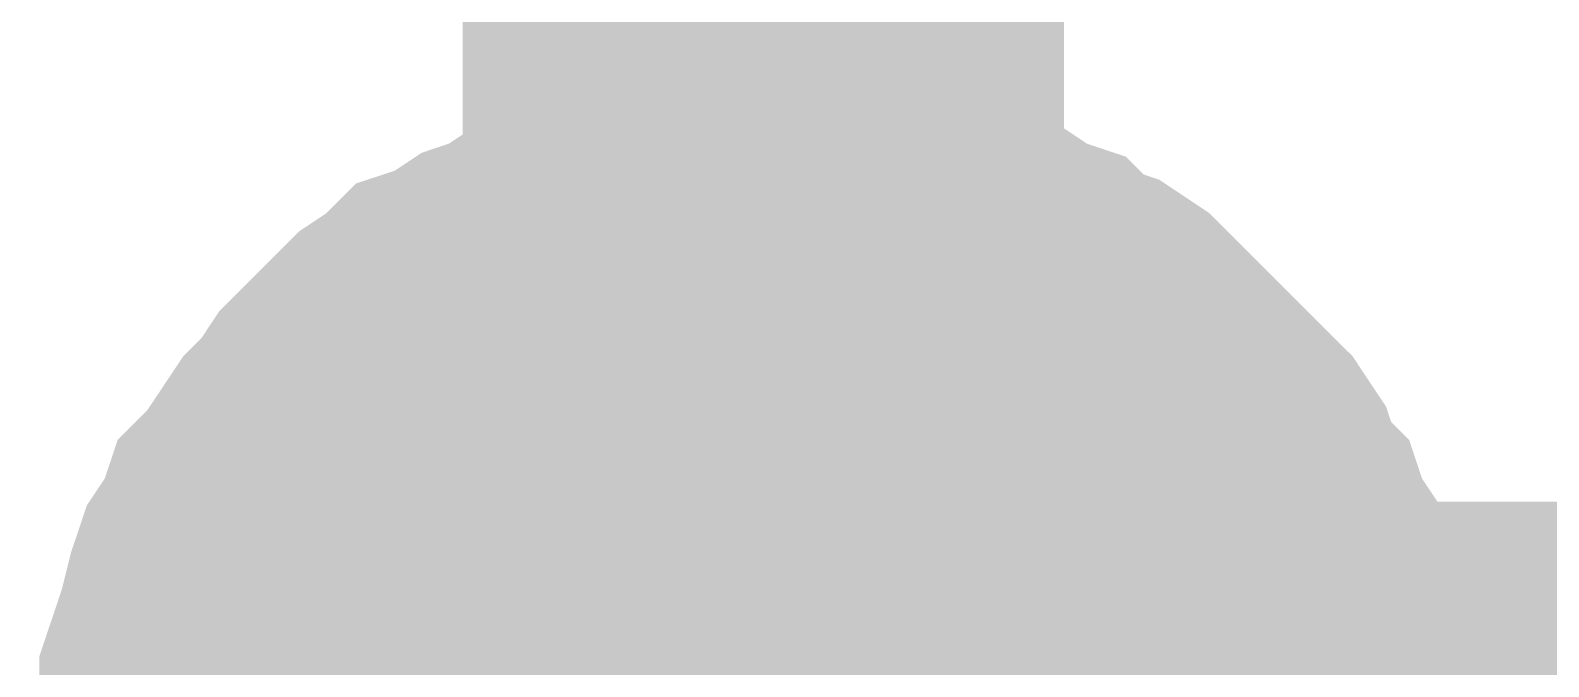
# Model space of a CAD drawing. Header units: inches. Extents: x 0 to 841, y 0 to 594.
# Drawn here: x 344.095 to 345.987, y 250.162 to 250.955 of the extents above; entities that cross this region are included whole.
import ezdxf

# ---------------------------------------------------------------- set-up
doc = ezdxf.new("R2010")
doc.units = ezdxf.units.IN
doc.layers.add('Sheet', color=255, linetype='Continuous')

msp = doc.modelspace()

# ---------------------------------------------------------------- linework, layer by layer
at = {"layer": 'Sheet'}
for points in [[(345.0081, 249.993, 0.7493, 0.7493, 0), (345.0081, 254.9901, 0.7493, 0.7493, 0), (345.0081, 259.9985, 0.7493, 0.7493, 0), (345.0081, 264.9957, 0.7493, 0.7493, 0), (345.0081, 269.9929, 0.7493, 0.7493, 0), (350.0049, 269.9929, 0.7493, 0.7493, 0)], [(344.2445, 249.993, 0.2997, 0.2997, 0), (344.2445, 250.0379, 0.2997, 0.2997, 0), (344.2445, 250.0716, 0.2997, 0.2997, 0), (344.2557, 250.1053, 0.2997, 0.2997, 0), (344.2557, 250.1502, 0.2997, 0.2997, 0), (344.267, 250.1839, 0.2997, 0.2997, 0), (344.2782, 250.2176, 0.2997, 0.2997, 0), (344.2894, 250.2625, 0.2997, 0.2997, 0), (344.3007, 250.2962, 0.2997, 0.2997, 0), (344.3231, 250.3299, 0.2997, 0.2997, 0), (344.3343, 250.3635, 0.2997, 0.2997, 0), (344.3568, 250.386, 0.2997, 0.2997, 0), (344.3793, 250.4197, 0.2997, 0.2997, 0), (344.4017, 250.4534, 0.2997, 0.2997, 0), (344.4242, 250.4758, 0.2997, 0.2997, 0), (344.4466, 250.5095, 0.2997, 0.2997, 0), (344.4691, 250.532, 0.2997, 0.2997, 0), (344.4915, 250.5544, 0.2997, 0.2997, 0), (344.5252, 250.5881, 0.2997, 0.2997, 0), (344.5589, 250.6106, 0.2997, 0.2997, 0), (344.5814, 250.6331, 0.2997, 0.2997, 0), (344.6151, 250.6443, 0.2997, 0.2997, 0), (344.6488, 250.6667, 0.2997, 0.2997, 0), (344.6824, 250.678, 0.2997, 0.2997, 0), (344.7161, 250.7004, 0.2997, 0.2997, 0), (344.7498, 250.7117, 0.2997, 0.2997, 0), (344.7835, 250.7229, 0.2997, 0.2997, 0), (344.8172, 250.7341, 0.2997, 0.2997, 0), (344.8509, 250.7453, 0.2997, 0.2997, 0), (344.8958, 250.7453, 0.2997, 0.2997, 0), (344.9295, 250.7566, 0.2997, 0.2997, 0), (344.9744, 250.7566, 0.2997, 0.2997, 0), (345.0081, 250.7566, 0.2997, 0.2997, 0)], [(344.2445, 249.993, 0.2997, 0.2997, 0), (344.2445, 250.0379, 0.2997, 0.2997, 0), (344.2445, 250.0716, 0.2997, 0.2997, 0), (344.2557, 250.1053, 0.2997, 0.2997, 0), (344.2557, 250.1502, 0.2997, 0.2997, 0), (344.267, 250.1839, 0.2997, 0.2997, 0), (344.2782, 250.2176, 0.2997, 0.2997, 0), (344.2894, 250.2625, 0.2997, 0.2997, 0), (344.3007, 250.2962, 0.2997, 0.2997, 0), (344.3231, 250.3299, 0.2997, 0.2997, 0), (344.3343, 250.3635, 0.2997, 0.2997, 0), (344.3568, 250.386, 0.2997, 0.2997, 0), (344.3793, 250.4197, 0.2997, 0.2997, 0), (344.4017, 250.4534, 0.2997, 0.2997, 0), (344.4242, 250.4758, 0.2997, 0.2997, 0), (344.4466, 250.5095, 0.2997, 0.2997, 0), (344.4691, 250.532, 0.2997, 0.2997, 0), (344.4915, 250.5544, 0.2997, 0.2997, 0), (344.5252, 250.5881, 0.2997, 0.2997, 0), (344.5589, 250.6106, 0.2997, 0.2997, 0), (344.5814, 250.6331, 0.2997, 0.2997, 0), (344.6151, 250.6443, 0.2997, 0.2997, 0), (344.6488, 250.6667, 0.2997, 0.2997, 0), (344.6824, 250.678, 0.2997, 0.2997, 0), (344.7161, 250.7004, 0.2997, 0.2997, 0), (344.7498, 250.7117, 0.2997, 0.2997, 0), (344.7835, 250.7229, 0.2997, 0.2997, 0), (344.8172, 250.7341, 0.2997, 0.2997, 0), (344.8509, 250.7453, 0.2997, 0.2997, 0), (344.8958, 250.7453, 0.2997, 0.2997, 0), (344.9295, 250.7566, 0.2997, 0.2997, 0), (344.9744, 250.7566, 0.2997, 0.2997, 0), (345.0081, 250.7566, 0.2997, 0.2997, 0)], [(344.2445, 249.993, 0.2997, 0.2997, 0), (344.2445, 250.0379, 0.2997, 0.2997, 0), (344.2445, 250.0716, 0.2997, 0.2997, 0), (344.2557, 250.1053, 0.2997, 0.2997, 0), (344.2557, 250.1502, 0.2997, 0.2997, 0), (344.267, 250.1839, 0.2997, 0.2997, 0), (344.2782, 250.2176, 0.2997, 0.2997, 0), (344.2894, 250.2625, 0.2997, 0.2997, 0), (344.3007, 250.2962, 0.2997, 0.2997, 0), (344.3231, 250.3299, 0.2997, 0.2997, 0), (344.3343, 250.3635, 0.2997, 0.2997, 0), (344.3568, 250.386, 0.2997, 0.2997, 0), (344.3793, 250.4197, 0.2997, 0.2997, 0), (344.4017, 250.4534, 0.2997, 0.2997, 0), (344.4242, 250.4758, 0.2997, 0.2997, 0), (344.4466, 250.5095, 0.2997, 0.2997, 0), (344.4691, 250.532, 0.2997, 0.2997, 0), (344.4915, 250.5544, 0.2997, 0.2997, 0), (344.5252, 250.5881, 0.2997, 0.2997, 0), (344.5589, 250.6106, 0.2997, 0.2997, 0), (344.5814, 250.6331, 0.2997, 0.2997, 0), (344.6151, 250.6443, 0.2997, 0.2997, 0), (344.6488, 250.6667, 0.2997, 0.2997, 0), (344.6824, 250.678, 0.2997, 0.2997, 0), (344.7161, 250.7004, 0.2997, 0.2997, 0), (344.7498, 250.7117, 0.2997, 0.2997, 0), (344.7835, 250.7229, 0.2997, 0.2997, 0), (344.8172, 250.7341, 0.2997, 0.2997, 0), (344.8509, 250.7453, 0.2997, 0.2997, 0), (344.8958, 250.7453, 0.2997, 0.2997, 0), (344.9295, 250.7566, 0.2997, 0.2997, 0), (344.9744, 250.7566, 0.2997, 0.2997, 0), (345.0081, 250.7566, 0.2997, 0.2997, 0)], [(345.0081, 250.7566, 0.2997, 0.2997, 0), (345.0081, 250.7566, 0.2997, 0.2997, 0)], [(345.0081, 250.7566, 0.2997, 0.2997, 0), (345.053, 250.7566, 0.2997, 0.2997, 0), (345.0867, 250.7566, 0.2997, 0.2997, 0), (345.1204, 250.7453, 0.2997, 0.2997, 0), (345.1653, 250.7453, 0.2997, 0.2997, 0), (345.199, 250.7341, 0.2997, 0.2997, 0), (345.2327, 250.7229, 0.2997, 0.2997, 0), (345.2776, 250.7117, 0.2997, 0.2997, 0), (345.3113, 250.7004, 0.2997, 0.2997, 0), (345.3449, 250.678, 0.2997, 0.2997, 0), (345.3786, 250.6667, 0.2997, 0.2997, 0), (345.4011, 250.6443, 0.2997, 0.2997, 0), (345.4348, 250.6331, 0.2997, 0.2997, 0), (345.4685, 250.6106, 0.2997, 0.2997, 0), (345.4909, 250.5881, 0.2997, 0.2997, 0), (345.5246, 250.5544, 0.2997, 0.2997, 0), (345.5471, 250.532, 0.2997, 0.2997, 0), (345.5695, 250.5095, 0.2997, 0.2997, 0), (345.6032, 250.4758, 0.2997, 0.2997, 0), (345.6257, 250.4534, 0.2997, 0.2997, 0), (345.6481, 250.4197, 0.2997, 0.2997, 0), (345.6594, 250.386, 0.2997, 0.2997, 0), (345.6818, 250.3635, 0.2997, 0.2997, 0), (345.693, 250.3299, 0.2997, 0.2997, 0), (345.7155, 250.2962, 0.2997, 0.2997, 0), (345.7267, 250.2625, 0.2997, 0.2997, 0), (345.738, 250.2176, 0.2997, 0.2997, 0), (345.7492, 250.1839, 0.2997, 0.2997, 0), (345.7604, 250.1502, 0.2997, 0.2997, 0), (345.7604, 250.1053, 0.2997, 0.2997, 0), (345.7716, 250.0716, 0.2997, 0.2997, 0), (345.7716, 250.0379, 0.2997, 0.2997, 0), (345.7716, 249.993, 0.2997, 0.2997, 0)], [(345.0081, 250.7566, 0.2997, 0.2997, 0), (345.0081, 250.7566, 0.2997, 0.2997, 0)], [(345.0081, 250.7566, 0.2997, 0.2997, 0), (345.053, 250.7566, 0.2997, 0.2997, 0), (345.0867, 250.7566, 0.2997, 0.2997, 0), (345.1204, 250.7453, 0.2997, 0.2997, 0), (345.1653, 250.7453, 0.2997, 0.2997, 0), (345.199, 250.7341, 0.2997, 0.2997, 0), (345.2327, 250.7229, 0.2997, 0.2997, 0), (345.2776, 250.7117, 0.2997, 0.2997, 0), (345.3113, 250.7004, 0.2997, 0.2997, 0), (345.3449, 250.678, 0.2997, 0.2997, 0), (345.3786, 250.6667, 0.2997, 0.2997, 0), (345.4011, 250.6443, 0.2997, 0.2997, 0), (345.4348, 250.6331, 0.2997, 0.2997, 0), (345.4685, 250.6106, 0.2997, 0.2997, 0), (345.4909, 250.5881, 0.2997, 0.2997, 0), (345.5246, 250.5544, 0.2997, 0.2997, 0), (345.5471, 250.532, 0.2997, 0.2997, 0), (345.5695, 250.5095, 0.2997, 0.2997, 0), (345.6032, 250.4758, 0.2997, 0.2997, 0), (345.6257, 250.4534, 0.2997, 0.2997, 0), (345.6481, 250.4197, 0.2997, 0.2997, 0), (345.6594, 250.386, 0.2997, 0.2997, 0), (345.6818, 250.3635, 0.2997, 0.2997, 0), (345.693, 250.3299, 0.2997, 0.2997, 0), (345.7155, 250.2962, 0.2997, 0.2997, 0), (345.7267, 250.2625, 0.2997, 0.2997, 0), (345.738, 250.2176, 0.2997, 0.2997, 0), (345.7492, 250.1839, 0.2997, 0.2997, 0), (345.7604, 250.1502, 0.2997, 0.2997, 0), (345.7604, 250.1053, 0.2997, 0.2997, 0), (345.7716, 250.0716, 0.2997, 0.2997, 0), (345.7716, 250.0379, 0.2997, 0.2997, 0), (345.7716, 249.993, 0.2997, 0.2997, 0)], [(345.0081, 250.7566, 0.2997, 0.2997, 0), (345.0081, 250.7566, 0.2997, 0.2997, 0)], [(345.0081, 250.7566, 0.2997, 0.2997, 0), (345.053, 250.7566, 0.2997, 0.2997, 0), (345.0867, 250.7566, 0.2997, 0.2997, 0), (345.1204, 250.7453, 0.2997, 0.2997, 0), (345.1653, 250.7453, 0.2997, 0.2997, 0), (345.199, 250.7341, 0.2997, 0.2997, 0), (345.2327, 250.7229, 0.2997, 0.2997, 0), (345.2776, 250.7117, 0.2997, 0.2997, 0), (345.3113, 250.7004, 0.2997, 0.2997, 0), (345.3449, 250.678, 0.2997, 0.2997, 0), (345.3786, 250.6667, 0.2997, 0.2997, 0), (345.4011, 250.6443, 0.2997, 0.2997, 0), (345.4348, 250.6331, 0.2997, 0.2997, 0), (345.4685, 250.6106, 0.2997, 0.2997, 0), (345.4909, 250.5881, 0.2997, 0.2997, 0), (345.5246, 250.5544, 0.2997, 0.2997, 0), (345.5471, 250.532, 0.2997, 0.2997, 0), (345.5695, 250.5095, 0.2997, 0.2997, 0), (345.6032, 250.4758, 0.2997, 0.2997, 0), (345.6257, 250.4534, 0.2997, 0.2997, 0), (345.6481, 250.4197, 0.2997, 0.2997, 0), (345.6594, 250.386, 0.2997, 0.2997, 0), (345.6818, 250.3635, 0.2997, 0.2997, 0), (345.693, 250.3299, 0.2997, 0.2997, 0), (345.7155, 250.2962, 0.2997, 0.2997, 0), (345.7267, 250.2625, 0.2997, 0.2997, 0), (345.738, 250.2176, 0.2997, 0.2997, 0), (345.7492, 250.1839, 0.2997, 0.2997, 0), (345.7604, 250.1502, 0.2997, 0.2997, 0), (345.7604, 250.1053, 0.2997, 0.2997, 0), (345.7716, 250.0716, 0.2997, 0.2997, 0), (345.7716, 250.0379, 0.2997, 0.2997, 0), (345.7716, 249.993, 0.2997, 0.2997, 0)], [(344.2557, 250.1053, 0.0991, 0.0991, 0), (344.2557, 250.1502, 0.0991, 0.0991, 0), (344.267, 250.1839, 0.0991, 0.0991, 0), (344.2782, 250.2176, 0.0991, 0.0991, 0), (344.2894, 250.2625, 0.0991, 0.0991, 0), (344.3007, 250.2962, 0.0991, 0.0991, 0), (344.3231, 250.3299, 0.0991, 0.0991, 0), (344.3343, 250.3635, 0.0991, 0.0991, 0), (344.3568, 250.386, 0.0991, 0.0991, 0), (344.3793, 250.4197, 0.0991, 0.0991, 0), (344.4017, 250.4534, 0.0991, 0.0991, 0), (344.4242, 250.4758, 0.0991, 0.0991, 0), (344.4466, 250.5095, 0.0991, 0.0991, 0), (344.4691, 250.532, 0.0991, 0.0991, 0), (344.4915, 250.5544, 0.0991, 0.0991, 0), (344.5252, 250.5881, 0.0991, 0.0991, 0), (344.5589, 250.6106, 0.0991, 0.0991, 0), (344.5814, 250.6331, 0.0991, 0.0991, 0), (344.6151, 250.6443, 0.0991, 0.0991, 0), (344.6488, 250.6667, 0.0991, 0.0991, 0), (344.6824, 250.678, 0.0991, 0.0991, 0), (344.7161, 250.7004, 0.0991, 0.0991, 0), (344.7498, 250.7117, 0.0991, 0.0991, 0), (344.7835, 250.7229, 0.0991, 0.0991, 0), (344.8172, 250.7341, 0.0991, 0.0991, 0), (344.8509, 250.7453, 0.0991, 0.0991, 0), (344.8958, 250.7453, 0.0991, 0.0991, 0), (344.9295, 250.7566, 0.0991, 0.0991, 0), (344.9744, 250.7566, 0.0991, 0.0991, 0), (345.0081, 250.7566, 0.0991, 0.0991, 0)], [(344.2557, 250.1053, 0.0991, 0.0991, 0), (344.2557, 250.1502, 0.0991, 0.0991, 0), (344.267, 250.1839, 0.0991, 0.0991, 0), (344.2782, 250.2176, 0.0991, 0.0991, 0), (344.2894, 250.2625, 0.0991, 0.0991, 0), (344.3007, 250.2962, 0.0991, 0.0991, 0), (344.3231, 250.3299, 0.0991, 0.0991, 0), (344.3343, 250.3635, 0.0991, 0.0991, 0), (344.3568, 250.386, 0.0991, 0.0991, 0), (344.3793, 250.4197, 0.0991, 0.0991, 0), (344.4017, 250.4534, 0.0991, 0.0991, 0), (344.4242, 250.4758, 0.0991, 0.0991, 0), (344.4466, 250.5095, 0.0991, 0.0991, 0), (344.4691, 250.532, 0.0991, 0.0991, 0), (344.4915, 250.5544, 0.0991, 0.0991, 0), (344.5252, 250.5881, 0.0991, 0.0991, 0), (344.5589, 250.6106, 0.0991, 0.0991, 0), (344.5814, 250.6331, 0.0991, 0.0991, 0), (344.6151, 250.6443, 0.0991, 0.0991, 0), (344.6488, 250.6667, 0.0991, 0.0991, 0), (344.6824, 250.678, 0.0991, 0.0991, 0), (344.7161, 250.7004, 0.0991, 0.0991, 0), (344.7498, 250.7117, 0.0991, 0.0991, 0), (344.7835, 250.7229, 0.0991, 0.0991, 0), (344.8172, 250.7341, 0.0991, 0.0991, 0), (344.8509, 250.7453, 0.0991, 0.0991, 0), (344.8958, 250.7453, 0.0991, 0.0991, 0), (344.9295, 250.7566, 0.0991, 0.0991, 0), (344.9744, 250.7566, 0.0991, 0.0991, 0), (345.0081, 250.7566, 0.0991, 0.0991, 0)], [(344.2557, 250.1053, 0.0991, 0.0991, 0), (344.2557, 250.1502, 0.0991, 0.0991, 0), (344.267, 250.1839, 0.0991, 0.0991, 0), (344.2782, 250.2176, 0.0991, 0.0991, 0), (344.2894, 250.2625, 0.0991, 0.0991, 0), (344.3007, 250.2962, 0.0991, 0.0991, 0), (344.3231, 250.3299, 0.0991, 0.0991, 0), (344.3343, 250.3635, 0.0991, 0.0991, 0), (344.3568, 250.386, 0.0991, 0.0991, 0), (344.3793, 250.4197, 0.0991, 0.0991, 0), (344.4017, 250.4534, 0.0991, 0.0991, 0), (344.4242, 250.4758, 0.0991, 0.0991, 0), (344.4466, 250.5095, 0.0991, 0.0991, 0), (344.4691, 250.532, 0.0991, 0.0991, 0), (344.4915, 250.5544, 0.0991, 0.0991, 0), (344.5252, 250.5881, 0.0991, 0.0991, 0), (344.5589, 250.6106, 0.0991, 0.0991, 0), (344.5814, 250.6331, 0.0991, 0.0991, 0), (344.6151, 250.6443, 0.0991, 0.0991, 0), (344.6488, 250.6667, 0.0991, 0.0991, 0), (344.6824, 250.678, 0.0991, 0.0991, 0), (344.7161, 250.7004, 0.0991, 0.0991, 0), (344.7498, 250.7117, 0.0991, 0.0991, 0), (344.7835, 250.7229, 0.0991, 0.0991, 0), (344.8172, 250.7341, 0.0991, 0.0991, 0), (344.8509, 250.7453, 0.0991, 0.0991, 0), (344.8958, 250.7453, 0.0991, 0.0991, 0), (344.9295, 250.7566, 0.0991, 0.0991, 0), (344.9744, 250.7566, 0.0991, 0.0991, 0), (345.0081, 250.7566, 0.0991, 0.0991, 0)], [(345.0081, 250.7566, 0.0991, 0.0991, 0), (345.0081, 250.7566, 0.0991, 0.0991, 0)], [(345.0081, 250.7566, 0.0991, 0.0991, 0), (345.053, 250.7566, 0.0991, 0.0991, 0), (345.0867, 250.7566, 0.0991, 0.0991, 0), (345.1204, 250.7453, 0.0991, 0.0991, 0), (345.1653, 250.7453, 0.0991, 0.0991, 0), (345.199, 250.7341, 0.0991, 0.0991, 0), (345.2327, 250.7229, 0.0991, 0.0991, 0), (345.2776, 250.7117, 0.0991, 0.0991, 0), (345.3113, 250.7004, 0.0991, 0.0991, 0), (345.3449, 250.678, 0.0991, 0.0991, 0), (345.3786, 250.6667, 0.0991, 0.0991, 0), (345.4011, 250.6443, 0.0991, 0.0991, 0), (345.4348, 250.6331, 0.0991, 0.0991, 0), (345.4685, 250.6106, 0.0991, 0.0991, 0), (345.4909, 250.5881, 0.0991, 0.0991, 0), (345.5246, 250.5544, 0.0991, 0.0991, 0), (345.5471, 250.532, 0.0991, 0.0991, 0), (345.5695, 250.5095, 0.0991, 0.0991, 0), (345.6032, 250.4758, 0.0991, 0.0991, 0), (345.6257, 250.4534, 0.0991, 0.0991, 0), (345.6481, 250.4197, 0.0991, 0.0991, 0), (345.6594, 250.386, 0.0991, 0.0991, 0), (345.6818, 250.3635, 0.0991, 0.0991, 0), (345.693, 250.3299, 0.0991, 0.0991, 0), (345.7155, 250.2962, 0.0991, 0.0991, 0), (345.7267, 250.2625, 0.0991, 0.0991, 0), (345.738, 250.2176, 0.0991, 0.0991, 0), (345.7492, 250.1839, 0.0991, 0.0991, 0), (345.7604, 250.1502, 0.0991, 0.0991, 0), (345.7604, 250.1053, 0.0991, 0.0991, 0)], [(345.0081, 250.7566, 0.0991, 0.0991, 0), (345.0081, 250.7566, 0.0991, 0.0991, 0)], [(345.0081, 250.7566, 0.0991, 0.0991, 0), (345.053, 250.7566, 0.0991, 0.0991, 0), (345.0867, 250.7566, 0.0991, 0.0991, 0), (345.1204, 250.7453, 0.0991, 0.0991, 0), (345.1653, 250.7453, 0.0991, 0.0991, 0), (345.199, 250.7341, 0.0991, 0.0991, 0), (345.2327, 250.7229, 0.0991, 0.0991, 0), (345.2776, 250.7117, 0.0991, 0.0991, 0), (345.3113, 250.7004, 0.0991, 0.0991, 0), (345.3449, 250.678, 0.0991, 0.0991, 0), (345.3786, 250.6667, 0.0991, 0.0991, 0), (345.4011, 250.6443, 0.0991, 0.0991, 0), (345.4348, 250.6331, 0.0991, 0.0991, 0), (345.4685, 250.6106, 0.0991, 0.0991, 0), (345.4909, 250.5881, 0.0991, 0.0991, 0), (345.5246, 250.5544, 0.0991, 0.0991, 0), (345.5471, 250.532, 0.0991, 0.0991, 0), (345.5695, 250.5095, 0.0991, 0.0991, 0), (345.6032, 250.4758, 0.0991, 0.0991, 0), (345.6257, 250.4534, 0.0991, 0.0991, 0), (345.6481, 250.4197, 0.0991, 0.0991, 0), (345.6594, 250.386, 0.0991, 0.0991, 0), (345.6818, 250.3635, 0.0991, 0.0991, 0), (345.693, 250.3299, 0.0991, 0.0991, 0), (345.7155, 250.2962, 0.0991, 0.0991, 0), (345.7267, 250.2625, 0.0991, 0.0991, 0), (345.738, 250.2176, 0.0991, 0.0991, 0), (345.7492, 250.1839, 0.0991, 0.0991, 0), (345.7604, 250.1502, 0.0991, 0.0991, 0), (345.7604, 250.1053, 0.0991, 0.0991, 0)], [(345.0081, 250.7566, 0.0991, 0.0991, 0), (345.0081, 250.7566, 0.0991, 0.0991, 0)], [(345.0081, 250.7566, 0.0991, 0.0991, 0), (345.053, 250.7566, 0.0991, 0.0991, 0), (345.0867, 250.7566, 0.0991, 0.0991, 0), (345.1204, 250.7453, 0.0991, 0.0991, 0), (345.1653, 250.7453, 0.0991, 0.0991, 0), (345.199, 250.7341, 0.0991, 0.0991, 0), (345.2327, 250.7229, 0.0991, 0.0991, 0), (345.2776, 250.7117, 0.0991, 0.0991, 0), (345.3113, 250.7004, 0.0991, 0.0991, 0), (345.3449, 250.678, 0.0991, 0.0991, 0), (345.3786, 250.6667, 0.0991, 0.0991, 0), (345.4011, 250.6443, 0.0991, 0.0991, 0), (345.4348, 250.6331, 0.0991, 0.0991, 0), (345.4685, 250.6106, 0.0991, 0.0991, 0), (345.4909, 250.5881, 0.0991, 0.0991, 0), (345.5246, 250.5544, 0.0991, 0.0991, 0), (345.5471, 250.532, 0.0991, 0.0991, 0), (345.5695, 250.5095, 0.0991, 0.0991, 0), (345.6032, 250.4758, 0.0991, 0.0991, 0), (345.6257, 250.4534, 0.0991, 0.0991, 0), (345.6481, 250.4197, 0.0991, 0.0991, 0), (345.6594, 250.386, 0.0991, 0.0991, 0), (345.6818, 250.3635, 0.0991, 0.0991, 0), (345.693, 250.3299, 0.0991, 0.0991, 0), (345.7155, 250.2962, 0.0991, 0.0991, 0), (345.7267, 250.2625, 0.0991, 0.0991, 0), (345.738, 250.2176, 0.0991, 0.0991, 0), (345.7492, 250.1839, 0.0991, 0.0991, 0), (345.7604, 250.1502, 0.0991, 0.0991, 0), (345.7604, 250.1053, 0.0991, 0.0991, 0)], [(344.5028, 249.993, 0.2997, 0.2997, 0), (344.5028, 250.0154, 0.2997, 0.2997, 0), (344.5028, 250.0491, 0.2997, 0.2997, 0), (344.514, 250.0716, 0.2997, 0.2997, 0), (344.514, 250.094, 0.2997, 0.2997, 0), (344.514, 250.1165, 0.2997, 0.2997, 0), (344.5252, 250.139, 0.2997, 0.2997, 0), (344.5365, 250.1726, 0.2997, 0.2997, 0), (344.5477, 250.1951, 0.2997, 0.2997, 0), (344.5477, 250.2176, 0.2997, 0.2997, 0), (344.5589, 250.24, 0.2997, 0.2997, 0), (344.5702, 250.2512, 0.2997, 0.2997, 0), (344.5926, 250.2737, 0.2997, 0.2997, 0), (344.6038, 250.2962, 0.2997, 0.2997, 0), (344.6151, 250.3186, 0.2997, 0.2997, 0), (344.6375, 250.3299, 0.2997, 0.2997, 0), (344.6488, 250.3523, 0.2997, 0.2997, 0), (344.6712, 250.3635, 0.2997, 0.2997, 0), (344.6824, 250.386, 0.2997, 0.2997, 0), (344.7049, 250.3972, 0.2997, 0.2997, 0), (344.7274, 250.4085, 0.2997, 0.2997, 0), (344.7498, 250.4309, 0.2997, 0.2997, 0), (344.761, 250.4422, 0.2997, 0.2997, 0), (344.7835, 250.4534, 0.2997, 0.2997, 0), (344.806, 250.4534, 0.2997, 0.2997, 0), (344.8284, 250.4646, 0.2997, 0.2997, 0), (344.8621, 250.4758, 0.2997, 0.2997, 0), (344.8846, 250.4871, 0.2997, 0.2997, 0), (344.907, 250.4871, 0.2997, 0.2997, 0), (344.9295, 250.4871, 0.2997, 0.2997, 0), (344.9519, 250.4983, 0.2997, 0.2997, 0), (344.9856, 250.4983, 0.2997, 0.2997, 0), (345.0081, 250.4983, 0.2997, 0.2997, 0)], [(344.5028, 249.993, 0.2997, 0.2997, 0), (344.5028, 250.0154, 0.2997, 0.2997, 0), (344.5028, 250.0491, 0.2997, 0.2997, 0), (344.514, 250.0716, 0.2997, 0.2997, 0), (344.514, 250.094, 0.2997, 0.2997, 0), (344.514, 250.1165, 0.2997, 0.2997, 0), (344.5252, 250.139, 0.2997, 0.2997, 0), (344.5365, 250.1726, 0.2997, 0.2997, 0), (344.5477, 250.1951, 0.2997, 0.2997, 0), (344.5477, 250.2176, 0.2997, 0.2997, 0), (344.5589, 250.24, 0.2997, 0.2997, 0), (344.5702, 250.2512, 0.2997, 0.2997, 0), (344.5926, 250.2737, 0.2997, 0.2997, 0), (344.6038, 250.2962, 0.2997, 0.2997, 0), (344.6151, 250.3186, 0.2997, 0.2997, 0), (344.6375, 250.3299, 0.2997, 0.2997, 0), (344.6488, 250.3523, 0.2997, 0.2997, 0), (344.6712, 250.3635, 0.2997, 0.2997, 0), (344.6824, 250.386, 0.2997, 0.2997, 0), (344.7049, 250.3972, 0.2997, 0.2997, 0), (344.7274, 250.4085, 0.2997, 0.2997, 0), (344.7498, 250.4309, 0.2997, 0.2997, 0), (344.761, 250.4422, 0.2997, 0.2997, 0), (344.7835, 250.4534, 0.2997, 0.2997, 0), (344.806, 250.4534, 0.2997, 0.2997, 0), (344.8284, 250.4646, 0.2997, 0.2997, 0), (344.8621, 250.4758, 0.2997, 0.2997, 0), (344.8846, 250.4871, 0.2997, 0.2997, 0), (344.907, 250.4871, 0.2997, 0.2997, 0), (344.9295, 250.4871, 0.2997, 0.2997, 0), (344.9519, 250.4983, 0.2997, 0.2997, 0), (344.9856, 250.4983, 0.2997, 0.2997, 0), (345.0081, 250.4983, 0.2997, 0.2997, 0)], [(344.5028, 249.993, 0.2997, 0.2997, 0), (344.5028, 250.0154, 0.2997, 0.2997, 0), (344.5028, 250.0491, 0.2997, 0.2997, 0), (344.514, 250.0716, 0.2997, 0.2997, 0), (344.514, 250.094, 0.2997, 0.2997, 0), (344.514, 250.1165, 0.2997, 0.2997, 0), (344.5252, 250.139, 0.2997, 0.2997, 0), (344.5365, 250.1726, 0.2997, 0.2997, 0), (344.5477, 250.1951, 0.2997, 0.2997, 0), (344.5477, 250.2176, 0.2997, 0.2997, 0), (344.5589, 250.24, 0.2997, 0.2997, 0), (344.5702, 250.2512, 0.2997, 0.2997, 0), (344.5926, 250.2737, 0.2997, 0.2997, 0), (344.6038, 250.2962, 0.2997, 0.2997, 0), (344.6151, 250.3186, 0.2997, 0.2997, 0), (344.6375, 250.3299, 0.2997, 0.2997, 0), (344.6488, 250.3523, 0.2997, 0.2997, 0), (344.6712, 250.3635, 0.2997, 0.2997, 0), (344.6824, 250.386, 0.2997, 0.2997, 0), (344.7049, 250.3972, 0.2997, 0.2997, 0), (344.7274, 250.4085, 0.2997, 0.2997, 0), (344.7498, 250.4309, 0.2997, 0.2997, 0), (344.761, 250.4422, 0.2997, 0.2997, 0), (344.7835, 250.4534, 0.2997, 0.2997, 0), (344.806, 250.4534, 0.2997, 0.2997, 0), (344.8284, 250.4646, 0.2997, 0.2997, 0), (344.8621, 250.4758, 0.2997, 0.2997, 0), (344.8846, 250.4871, 0.2997, 0.2997, 0), (344.907, 250.4871, 0.2997, 0.2997, 0), (344.9295, 250.4871, 0.2997, 0.2997, 0), (344.9519, 250.4983, 0.2997, 0.2997, 0), (344.9856, 250.4983, 0.2997, 0.2997, 0), (345.0081, 250.4983, 0.2997, 0.2997, 0)], [(345.0081, 250.4983, 0.2997, 0.2997, 0), (345.0081, 250.4983, 0.2997, 0.2997, 0)], [(345.0081, 250.4983, 0.2997, 0.2997, 0), (345.0305, 250.4983, 0.2997, 0.2997, 0), (345.0642, 250.4983, 0.2997, 0.2997, 0), (345.0867, 250.4871, 0.2997, 0.2997, 0), (345.1091, 250.4871, 0.2997, 0.2997, 0), (345.1316, 250.4871, 0.2997, 0.2997, 0), (345.1541, 250.4758, 0.2997, 0.2997, 0), (345.1877, 250.4646, 0.2997, 0.2997, 0), (345.2102, 250.4534, 0.2997, 0.2997, 0), (345.2327, 250.4534, 0.2997, 0.2997, 0), (345.2551, 250.4422, 0.2997, 0.2997, 0), (345.2663, 250.4309, 0.2997, 0.2997, 0), (345.2888, 250.4085, 0.2997, 0.2997, 0), (345.3113, 250.3972, 0.2997, 0.2997, 0), (345.3337, 250.386, 0.2997, 0.2997, 0), (345.3449, 250.3635, 0.2997, 0.2997, 0), (345.3674, 250.3523, 0.2997, 0.2997, 0), (345.3786, 250.3299, 0.2997, 0.2997, 0), (345.4011, 250.3186, 0.2997, 0.2997, 0), (345.4123, 250.2962, 0.2997, 0.2997, 0), (345.4235, 250.2737, 0.2997, 0.2997, 0), (345.446, 250.2512, 0.2997, 0.2997, 0), (345.4572, 250.24, 0.2997, 0.2997, 0), (345.4685, 250.2176, 0.2997, 0.2997, 0), (345.4685, 250.1951, 0.2997, 0.2997, 0), (345.4797, 250.1726, 0.2997, 0.2997, 0), (345.4909, 250.139, 0.2997, 0.2997, 0), (345.5021, 250.1165, 0.2997, 0.2997, 0), (345.5021, 250.094, 0.2997, 0.2997, 0), (345.5021, 250.0716, 0.2997, 0.2997, 0), (345.5134, 250.0491, 0.2997, 0.2997, 0), (345.5134, 250.0154, 0.2997, 0.2997, 0), (345.5134, 249.993, 0.2997, 0.2997, 0)], [(345.0081, 250.4983, 0.2997, 0.2997, 0), (345.0081, 250.4983, 0.2997, 0.2997, 0)], [(345.0081, 250.4983, 0.2997, 0.2997, 0), (345.0305, 250.4983, 0.2997, 0.2997, 0), (345.0642, 250.4983, 0.2997, 0.2997, 0), (345.0867, 250.4871, 0.2997, 0.2997, 0), (345.1091, 250.4871, 0.2997, 0.2997, 0), (345.1316, 250.4871, 0.2997, 0.2997, 0), (345.1541, 250.4758, 0.2997, 0.2997, 0), (345.1877, 250.4646, 0.2997, 0.2997, 0), (345.2102, 250.4534, 0.2997, 0.2997, 0), (345.2327, 250.4534, 0.2997, 0.2997, 0), (345.2551, 250.4422, 0.2997, 0.2997, 0), (345.2663, 250.4309, 0.2997, 0.2997, 0), (345.2888, 250.4085, 0.2997, 0.2997, 0), (345.3113, 250.3972, 0.2997, 0.2997, 0), (345.3337, 250.386, 0.2997, 0.2997, 0), (345.3449, 250.3635, 0.2997, 0.2997, 0), (345.3674, 250.3523, 0.2997, 0.2997, 0), (345.3786, 250.3299, 0.2997, 0.2997, 0), (345.4011, 250.3186, 0.2997, 0.2997, 0), (345.4123, 250.2962, 0.2997, 0.2997, 0), (345.4235, 250.2737, 0.2997, 0.2997, 0), (345.446, 250.2512, 0.2997, 0.2997, 0), (345.4572, 250.24, 0.2997, 0.2997, 0), (345.4685, 250.2176, 0.2997, 0.2997, 0), (345.4685, 250.1951, 0.2997, 0.2997, 0), (345.4797, 250.1726, 0.2997, 0.2997, 0), (345.4909, 250.139, 0.2997, 0.2997, 0), (345.5021, 250.1165, 0.2997, 0.2997, 0), (345.5021, 250.094, 0.2997, 0.2997, 0), (345.5021, 250.0716, 0.2997, 0.2997, 0), (345.5134, 250.0491, 0.2997, 0.2997, 0), (345.5134, 250.0154, 0.2997, 0.2997, 0), (345.5134, 249.993, 0.2997, 0.2997, 0)], [(345.0081, 250.4983, 0.2997, 0.2997, 0), (345.0081, 250.4983, 0.2997, 0.2997, 0)], [(345.0081, 250.4983, 0.2997, 0.2997, 0), (345.0305, 250.4983, 0.2997, 0.2997, 0), (345.0642, 250.4983, 0.2997, 0.2997, 0), (345.0867, 250.4871, 0.2997, 0.2997, 0), (345.1091, 250.4871, 0.2997, 0.2997, 0), (345.1316, 250.4871, 0.2997, 0.2997, 0), (345.1541, 250.4758, 0.2997, 0.2997, 0), (345.1877, 250.4646, 0.2997, 0.2997, 0), (345.2102, 250.4534, 0.2997, 0.2997, 0), (345.2327, 250.4534, 0.2997, 0.2997, 0), (345.2551, 250.4422, 0.2997, 0.2997, 0), (345.2663, 250.4309, 0.2997, 0.2997, 0), (345.2888, 250.4085, 0.2997, 0.2997, 0), (345.3113, 250.3972, 0.2997, 0.2997, 0), (345.3337, 250.386, 0.2997, 0.2997, 0), (345.3449, 250.3635, 0.2997, 0.2997, 0), (345.3674, 250.3523, 0.2997, 0.2997, 0), (345.3786, 250.3299, 0.2997, 0.2997, 0), (345.4011, 250.3186, 0.2997, 0.2997, 0), (345.4123, 250.2962, 0.2997, 0.2997, 0), (345.4235, 250.2737, 0.2997, 0.2997, 0), (345.446, 250.2512, 0.2997, 0.2997, 0), (345.4572, 250.24, 0.2997, 0.2997, 0), (345.4685, 250.2176, 0.2997, 0.2997, 0), (345.4685, 250.1951, 0.2997, 0.2997, 0), (345.4797, 250.1726, 0.2997, 0.2997, 0), (345.4909, 250.139, 0.2997, 0.2997, 0), (345.5021, 250.1165, 0.2997, 0.2997, 0), (345.5021, 250.094, 0.2997, 0.2997, 0), (345.5021, 250.0716, 0.2997, 0.2997, 0), (345.5134, 250.0491, 0.2997, 0.2997, 0), (345.5134, 250.0154, 0.2997, 0.2997, 0), (345.5134, 249.993, 0.2997, 0.2997, 0)], [(344.514, 250.094, 0.0991, 0.0991, 0), (344.514, 250.1165, 0.0991, 0.0991, 0), (344.5252, 250.139, 0.0991, 0.0991, 0), (344.5365, 250.1726, 0.0991, 0.0991, 0), (344.5477, 250.1951, 0.0991, 0.0991, 0), (344.5477, 250.2176, 0.0991, 0.0991, 0), (344.5589, 250.24, 0.0991, 0.0991, 0), (344.5702, 250.2512, 0.0991, 0.0991, 0), (344.5926, 250.2737, 0.0991, 0.0991, 0), (344.6038, 250.2962, 0.0991, 0.0991, 0), (344.6151, 250.3186, 0.0991, 0.0991, 0), (344.6375, 250.3299, 0.0991, 0.0991, 0), (344.6488, 250.3523, 0.0991, 0.0991, 0), (344.6712, 250.3635, 0.0991, 0.0991, 0), (344.6824, 250.386, 0.0991, 0.0991, 0), (344.7049, 250.3972, 0.0991, 0.0991, 0), (344.7274, 250.4085, 0.0991, 0.0991, 0), (344.7498, 250.4309, 0.0991, 0.0991, 0), (344.761, 250.4422, 0.0991, 0.0991, 0), (344.7835, 250.4534, 0.0991, 0.0991, 0), (344.806, 250.4534, 0.0991, 0.0991, 0), (344.8284, 250.4646, 0.0991, 0.0991, 0), (344.8621, 250.4758, 0.0991, 0.0991, 0), (344.8846, 250.4871, 0.0991, 0.0991, 0), (344.907, 250.4871, 0.0991, 0.0991, 0), (344.9295, 250.4871, 0.0991, 0.0991, 0), (344.9519, 250.4983, 0.0991, 0.0991, 0), (344.9856, 250.4983, 0.0991, 0.0991, 0), (345.0081, 250.4983, 0.0991, 0.0991, 0)], [(344.514, 250.094, 0.0991, 0.0991, 0), (344.514, 250.1165, 0.0991, 0.0991, 0), (344.5252, 250.139, 0.0991, 0.0991, 0), (344.5365, 250.1726, 0.0991, 0.0991, 0), (344.5477, 250.1951, 0.0991, 0.0991, 0), (344.5477, 250.2176, 0.0991, 0.0991, 0), (344.5589, 250.24, 0.0991, 0.0991, 0), (344.5702, 250.2512, 0.0991, 0.0991, 0), (344.5926, 250.2737, 0.0991, 0.0991, 0), (344.6038, 250.2962, 0.0991, 0.0991, 0), (344.6151, 250.3186, 0.0991, 0.0991, 0), (344.6375, 250.3299, 0.0991, 0.0991, 0), (344.6488, 250.3523, 0.0991, 0.0991, 0), (344.6712, 250.3635, 0.0991, 0.0991, 0), (344.6824, 250.386, 0.0991, 0.0991, 0), (344.7049, 250.3972, 0.0991, 0.0991, 0), (344.7274, 250.4085, 0.0991, 0.0991, 0), (344.7498, 250.4309, 0.0991, 0.0991, 0), (344.761, 250.4422, 0.0991, 0.0991, 0), (344.7835, 250.4534, 0.0991, 0.0991, 0), (344.806, 250.4534, 0.0991, 0.0991, 0), (344.8284, 250.4646, 0.0991, 0.0991, 0), (344.8621, 250.4758, 0.0991, 0.0991, 0), (344.8846, 250.4871, 0.0991, 0.0991, 0), (344.907, 250.4871, 0.0991, 0.0991, 0), (344.9295, 250.4871, 0.0991, 0.0991, 0), (344.9519, 250.4983, 0.0991, 0.0991, 0), (344.9856, 250.4983, 0.0991, 0.0991, 0), (345.0081, 250.4983, 0.0991, 0.0991, 0)], [(344.514, 250.094, 0.0991, 0.0991, 0), (344.514, 250.1165, 0.0991, 0.0991, 0), (344.5252, 250.139, 0.0991, 0.0991, 0), (344.5365, 250.1726, 0.0991, 0.0991, 0), (344.5477, 250.1951, 0.0991, 0.0991, 0), (344.5477, 250.2176, 0.0991, 0.0991, 0), (344.5589, 250.24, 0.0991, 0.0991, 0), (344.5702, 250.2512, 0.0991, 0.0991, 0), (344.5926, 250.2737, 0.0991, 0.0991, 0), (344.6038, 250.2962, 0.0991, 0.0991, 0), (344.6151, 250.3186, 0.0991, 0.0991, 0), (344.6375, 250.3299, 0.0991, 0.0991, 0), (344.6488, 250.3523, 0.0991, 0.0991, 0), (344.6712, 250.3635, 0.0991, 0.0991, 0), (344.6824, 250.386, 0.0991, 0.0991, 0), (344.7049, 250.3972, 0.0991, 0.0991, 0), (344.7274, 250.4085, 0.0991, 0.0991, 0), (344.7498, 250.4309, 0.0991, 0.0991, 0), (344.761, 250.4422, 0.0991, 0.0991, 0), (344.7835, 250.4534, 0.0991, 0.0991, 0), (344.806, 250.4534, 0.0991, 0.0991, 0), (344.8284, 250.4646, 0.0991, 0.0991, 0), (344.8621, 250.4758, 0.0991, 0.0991, 0), (344.8846, 250.4871, 0.0991, 0.0991, 0), (344.907, 250.4871, 0.0991, 0.0991, 0), (344.9295, 250.4871, 0.0991, 0.0991, 0), (344.9519, 250.4983, 0.0991, 0.0991, 0), (344.9856, 250.4983, 0.0991, 0.0991, 0), (345.0081, 250.4983, 0.0991, 0.0991, 0)], [(345.0081, 250.4983, 0.0991, 0.0991, 0), (345.0081, 250.4983, 0.0991, 0.0991, 0)], [(345.0081, 250.4983, 0.0991, 0.0991, 0), (345.0305, 250.4983, 0.0991, 0.0991, 0), (345.0642, 250.4983, 0.0991, 0.0991, 0), (345.0867, 250.4871, 0.0991, 0.0991, 0), (345.1091, 250.4871, 0.0991, 0.0991, 0), (345.1316, 250.4871, 0.0991, 0.0991, 0), (345.1541, 250.4758, 0.0991, 0.0991, 0), (345.1877, 250.4646, 0.0991, 0.0991, 0), (345.2102, 250.4534, 0.0991, 0.0991, 0), (345.2327, 250.4534, 0.0991, 0.0991, 0), (345.2551, 250.4422, 0.0991, 0.0991, 0), (345.2663, 250.4309, 0.0991, 0.0991, 0), (345.2888, 250.4085, 0.0991, 0.0991, 0), (345.3113, 250.3972, 0.0991, 0.0991, 0), (345.3337, 250.386, 0.0991, 0.0991, 0), (345.3449, 250.3635, 0.0991, 0.0991, 0), (345.3674, 250.3523, 0.0991, 0.0991, 0), (345.3786, 250.3299, 0.0991, 0.0991, 0), (345.4011, 250.3186, 0.0991, 0.0991, 0), (345.4123, 250.2962, 0.0991, 0.0991, 0), (345.4235, 250.2737, 0.0991, 0.0991, 0), (345.446, 250.2512, 0.0991, 0.0991, 0), (345.4572, 250.24, 0.0991, 0.0991, 0), (345.4685, 250.2176, 0.0991, 0.0991, 0), (345.4685, 250.1951, 0.0991, 0.0991, 0), (345.4797, 250.1726, 0.0991, 0.0991, 0), (345.4909, 250.139, 0.0991, 0.0991, 0), (345.5021, 250.1165, 0.0991, 0.0991, 0), (345.5021, 250.094, 0.0991, 0.0991, 0)], [(345.0081, 250.4983, 0.0991, 0.0991, 0), (345.0081, 250.4983, 0.0991, 0.0991, 0)], [(345.0081, 250.4983, 0.0991, 0.0991, 0), (345.0305, 250.4983, 0.0991, 0.0991, 0), (345.0642, 250.4983, 0.0991, 0.0991, 0), (345.0867, 250.4871, 0.0991, 0.0991, 0), (345.1091, 250.4871, 0.0991, 0.0991, 0), (345.1316, 250.4871, 0.0991, 0.0991, 0), (345.1541, 250.4758, 0.0991, 0.0991, 0), (345.1877, 250.4646, 0.0991, 0.0991, 0), (345.2102, 250.4534, 0.0991, 0.0991, 0), (345.2327, 250.4534, 0.0991, 0.0991, 0), (345.2551, 250.4422, 0.0991, 0.0991, 0), (345.2663, 250.4309, 0.0991, 0.0991, 0), (345.2888, 250.4085, 0.0991, 0.0991, 0), (345.3113, 250.3972, 0.0991, 0.0991, 0), (345.3337, 250.386, 0.0991, 0.0991, 0), (345.3449, 250.3635, 0.0991, 0.0991, 0), (345.3674, 250.3523, 0.0991, 0.0991, 0), (345.3786, 250.3299, 0.0991, 0.0991, 0), (345.4011, 250.3186, 0.0991, 0.0991, 0), (345.4123, 250.2962, 0.0991, 0.0991, 0), (345.4235, 250.2737, 0.0991, 0.0991, 0), (345.446, 250.2512, 0.0991, 0.0991, 0), (345.4572, 250.24, 0.0991, 0.0991, 0), (345.4685, 250.2176, 0.0991, 0.0991, 0), (345.4685, 250.1951, 0.0991, 0.0991, 0), (345.4797, 250.1726, 0.0991, 0.0991, 0), (345.4909, 250.139, 0.0991, 0.0991, 0), (345.5021, 250.1165, 0.0991, 0.0991, 0), (345.5021, 250.094, 0.0991, 0.0991, 0)], [(345.0081, 250.4983, 0.0991, 0.0991, 0), (345.0081, 250.4983, 0.0991, 0.0991, 0)], [(345.0081, 250.4983, 0.0991, 0.0991, 0), (345.0305, 250.4983, 0.0991, 0.0991, 0), (345.0642, 250.4983, 0.0991, 0.0991, 0), (345.0867, 250.4871, 0.0991, 0.0991, 0), (345.1091, 250.4871, 0.0991, 0.0991, 0), (345.1316, 250.4871, 0.0991, 0.0991, 0), (345.1541, 250.4758, 0.0991, 0.0991, 0), (345.1877, 250.4646, 0.0991, 0.0991, 0), (345.2102, 250.4534, 0.0991, 0.0991, 0), (345.2327, 250.4534, 0.0991, 0.0991, 0), (345.2551, 250.4422, 0.0991, 0.0991, 0), (345.2663, 250.4309, 0.0991, 0.0991, 0), (345.2888, 250.4085, 0.0991, 0.0991, 0), (345.3113, 250.3972, 0.0991, 0.0991, 0), (345.3337, 250.386, 0.0991, 0.0991, 0), (345.3449, 250.3635, 0.0991, 0.0991, 0), (345.3674, 250.3523, 0.0991, 0.0991, 0), (345.3786, 250.3299, 0.0991, 0.0991, 0), (345.4011, 250.3186, 0.0991, 0.0991, 0), (345.4123, 250.2962, 0.0991, 0.0991, 0), (345.4235, 250.2737, 0.0991, 0.0991, 0), (345.446, 250.2512, 0.0991, 0.0991, 0), (345.4572, 250.24, 0.0991, 0.0991, 0), (345.4685, 250.2176, 0.0991, 0.0991, 0), (345.4685, 250.1951, 0.0991, 0.0991, 0), (345.4797, 250.1726, 0.0991, 0.0991, 0), (345.4909, 250.139, 0.0991, 0.0991, 0), (345.5021, 250.1165, 0.0991, 0.0991, 0), (345.5021, 250.094, 0.0991, 0.0991, 0)], [(345.0081, 249.993, 0.7493, 0.7493, 0), (345.0081, 244.9958, 0.7493, 0.7493, 0)], [(345.0081, 249.993, 0.7493, 0.7493, 0), (350.0049, 249.993, 0.7493, 0.7493, 0)]]:
    msp.add_lwpolyline(points, format="xyseb", dxfattribs=at)
msp.add_lwpolyline([(344.746, 250, 0.508, 0.508, 1), (345.254, 250, 0.508, 0.508, 1)], format="xyseb", close=True, dxfattribs=at)

doc.saveas('drawing.dxf')
